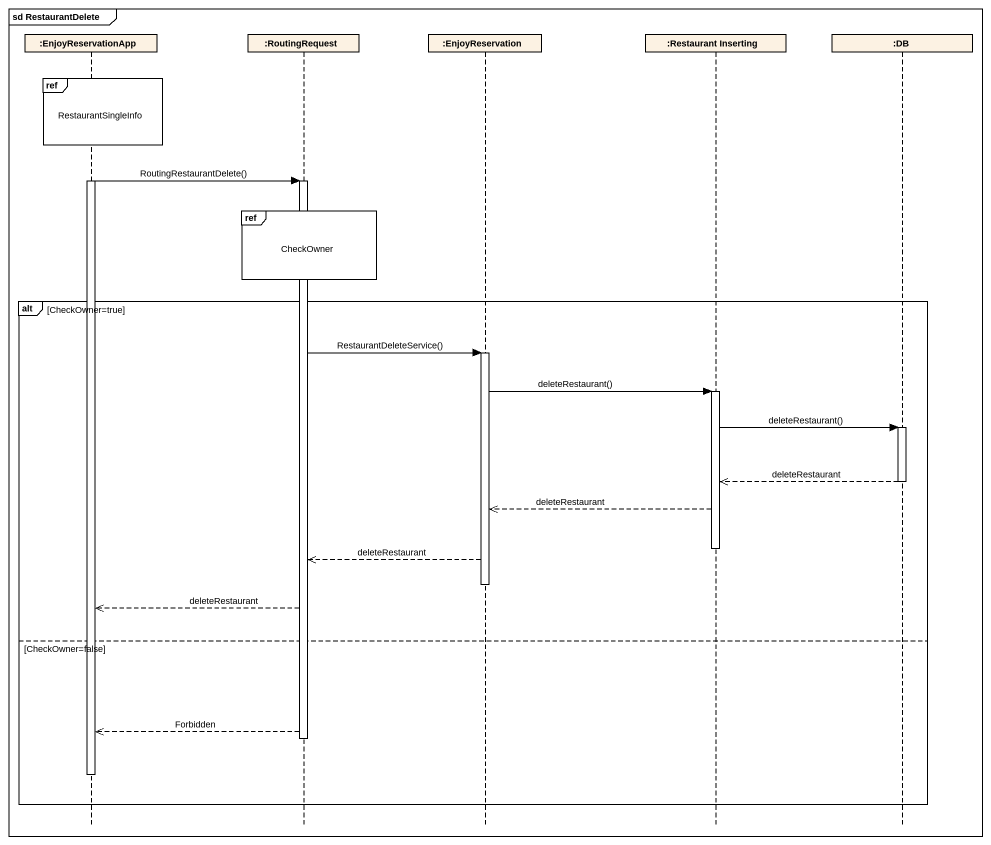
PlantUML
@startuml
mainframe sd RestaurantDelete
hide footbox
participant ":EnjoyReservationApp" as EnjoyReservationApp
participant ":RoutingRequest" as RoutingRequest
participant ":EnjoyReservation" as EnjoyReservation
participant ":Restaurant Inserting" as Restaurant_Inserting
participant ":DB" as DB

ref over EnjoyReservationApp : RestaurantSingleInfo
activate EnjoyReservationApp
EnjoyReservationApp -> RoutingRequest : RoutingRestaurantDelete()
activate RoutingRequest
ref over RoutingRequest : CheckOwner
alt CheckOwner=true
  RoutingRequest -> EnjoyReservation : RestaurantDeleteService()
  activate EnjoyReservation
  EnjoyReservation -> Restaurant_Inserting : deleteRestaurant()
  activate Restaurant_Inserting
  Restaurant_Inserting -> DB : deleteRestaurant()
  activate DB
  DB -->> Restaurant_Inserting : deleteRestaurant
  deactivate DB
  Restaurant_Inserting -->> EnjoyReservation : deleteRestaurant
  deactivate Restaurant_Inserting
  EnjoyReservation -->> RoutingRequest : deleteRestaurant
  deactivate EnjoyReservation
  RoutingRequest -->> EnjoyReservationApp : deleteRestaurant
else CheckOwner=false
  RoutingRequest -->> EnjoyReservationApp : Forbidden
  deactivate RoutingRequest
  deactivate EnjoyReservationApp
end
@enduml
